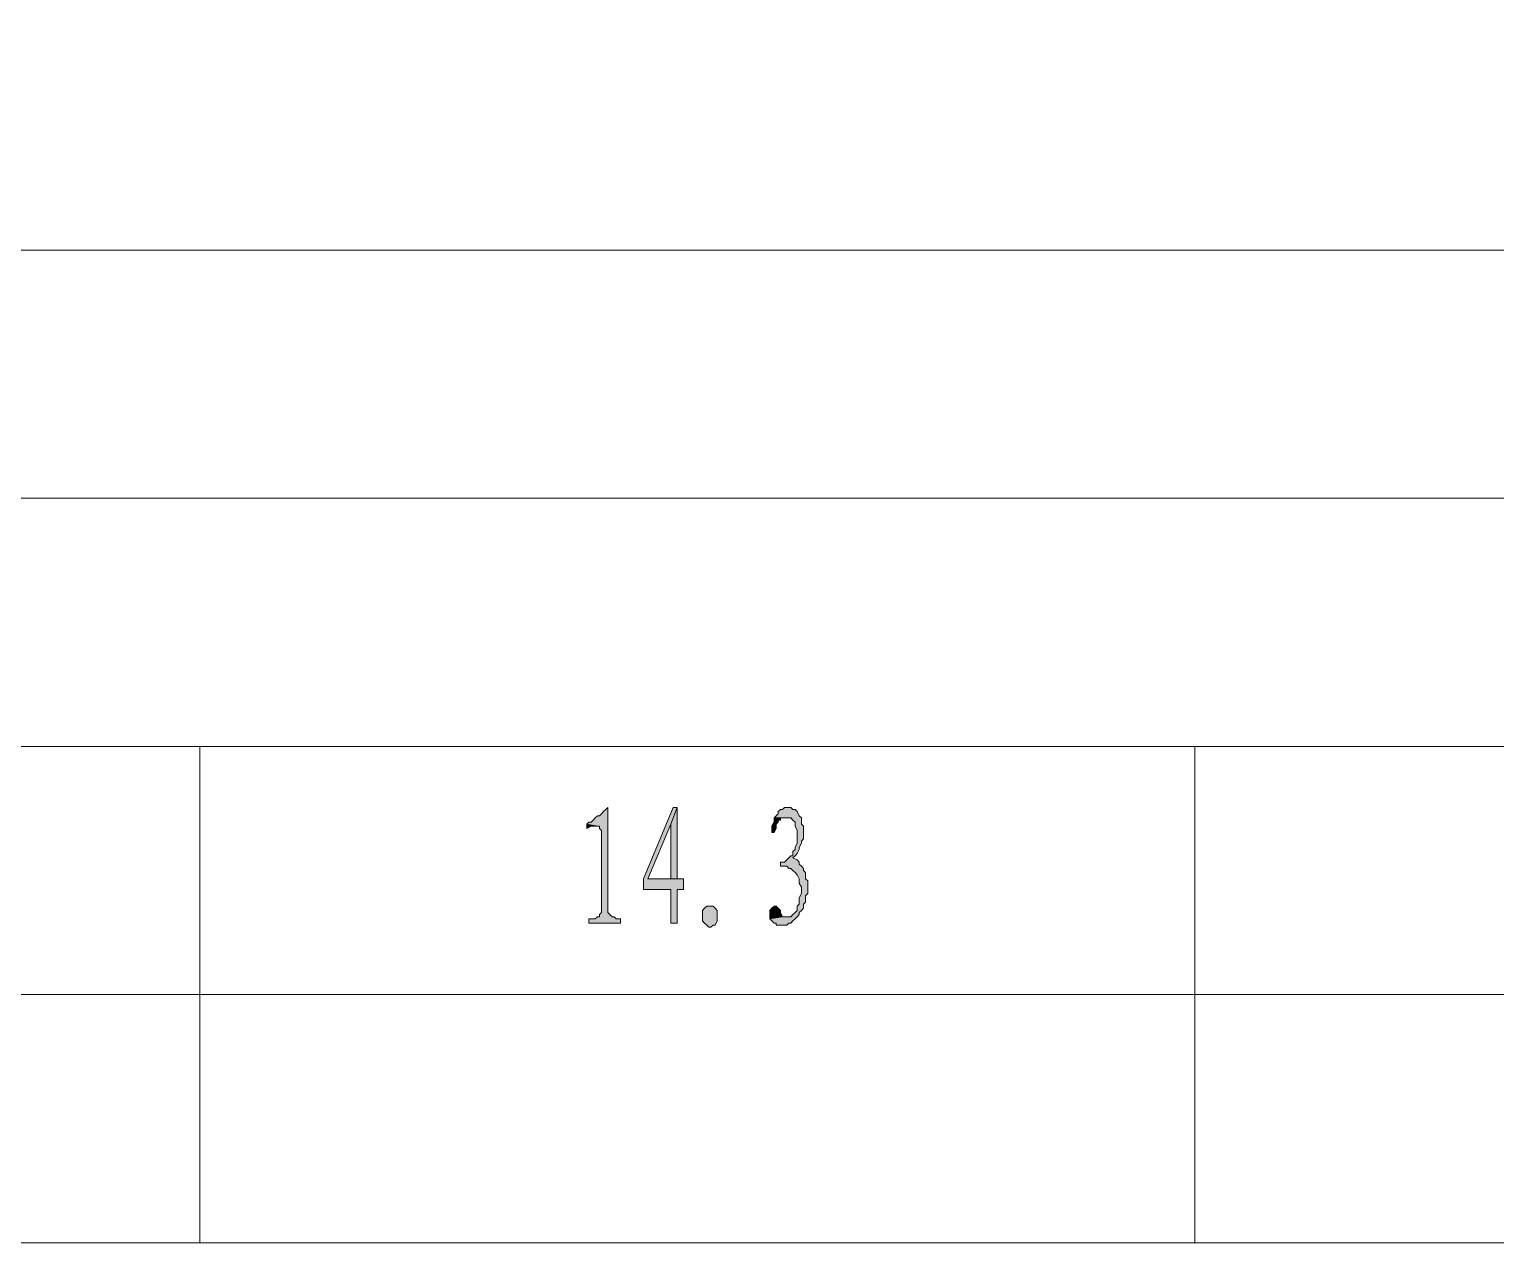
# Model space of a CAD drawing. Header units: millimetres. Extents: x 24 to 410, y 10 to 282.
# Drawn here: x 321.61 to 351.11, y 118.11 to 142.54 of the extents above; entities that cross this region are included whole.
import ezdxf

# ---------------------------------------------------------------- set-up
doc = ezdxf.new("R2010")
doc.units = ezdxf.units.MM

msp = doc.modelspace()

# ---------------------------------------------------------------- hatches: boundary and pattern name
h = msp.add_hatch(color=7)
h.dxf.hatch_style = 2
h.paths.add_polyline_path([(333.248, 126.873), (333.205667, 126.830667), (333.163333, 126.788333), (333.121, 126.746), (333.078667, 126.703667), (333.036333, 126.703667), (332.994, 126.661333), (332.951667, 126.619), (332.909333, 126.576667), (332.867, 126.576667), (332.824667, 126.534333), (333.036333, 126.492), (333.078667, 126.492), (333.078667, 126.449667), (333.121, 126.407333), (333.121, 124.756333), (333.078667, 124.714), (333.078667, 124.671667), (333.036333, 124.671667), (332.994, 124.629333), (332.867, 124.629333), (332.867, 124.544667), (333.502, 124.544667), (333.502, 124.629333), (333.417333, 124.629333), (333.375, 124.671667), (333.332667, 124.671667), (333.290333, 124.714), (333.248, 124.756333)])
h = msp.add_hatch(color=7)
h.dxf.hatch_style = 2
h.paths.add_polyline_path([(334.645, 126.873), (334.560333, 126.873), (333.967667, 125.433667), (333.967667, 125.222), (334.518, 125.222), (334.518, 124.544667), (334.645, 124.544667), (334.645, 125.222), (334.772, 125.222), (334.772, 125.433667), (334.645, 125.433667), (334.052333, 125.433667), (334.518, 126.534333)])
h = msp.add_hatch(color=7)
h.dxf.hatch_style = 2
h.paths.add_polyline_path([(334.645, 126.873), (334.518, 126.534333), (334.518, 125.433667), (334.052333, 125.433667), (334.645, 125.433667)])
h = msp.add_hatch(color=7)
h.dxf.hatch_style = 2
h.paths.add_polyline_path([(336.888667, 126.873), (336.804, 126.873), (336.761667, 126.830667), (336.719333, 126.830667), (336.677, 126.788333), (336.677, 126.746), (336.634667, 126.703667), (336.592333, 126.661333), (336.931, 126.661333), (336.973333, 126.619), (337.015667, 126.576667), (337.015667, 126.492), (337.058, 126.407333), (337.058, 126.153333), (337.015667, 126.068667), (337.015667, 126.026333), (336.973333, 125.984), (336.973333, 125.899333), (336.931, 125.899333), (336.888667, 125.857), (336.846333, 125.814667), (336.804, 125.772333), (336.719333, 125.772333), (336.719333, 125.687667), (336.846333, 125.687667), (336.888667, 125.645333), (336.931, 125.645333), (336.973333, 125.603), (337.015667, 125.560667), (337.058, 125.518333), (337.100333, 125.433667), (337.100333, 125.349), (337.142667, 125.264333), (337.142667, 125.137333), (337.100333, 125.052667), (337.100333, 124.925667), (337.058, 124.883333), (337.058, 124.798667), (337.015667, 124.756333), (336.973333, 124.714), (336.931, 124.671667), (336.761667, 124.671667), (336.507667, 124.629333), (336.55, 124.587), (336.592333, 124.544667), (336.634667, 124.544667), (336.634667, 124.502333), (336.846333, 124.502333), (336.888667, 124.544667), (336.931, 124.544667), (336.973333, 124.587), (337.015667, 124.629333), (337.058, 124.671667), (337.100333, 124.714), (337.100333, 124.756333), (337.142667, 124.798667), (337.185, 124.841), (337.185, 124.925667), (337.227333, 124.968), (337.227333, 125.095), (337.269667, 125.137333), (337.269667, 125.391333), (337.227333, 125.433667), (337.227333, 125.560667), (337.185, 125.603), (337.185, 125.645333), (337.142667, 125.687667), (337.100333, 125.73), (337.100333, 125.772333), (337.058, 125.814667), (336.973333, 125.857), (337.015667, 125.899333), (337.058, 125.941667), (337.100333, 126.026333), (337.100333, 126.068667), (337.142667, 126.153333), (337.142667, 126.195667), (337.185, 126.238), (337.185, 126.492), (337.142667, 126.534333), (337.142667, 126.661333), (337.100333, 126.703667), (337.058, 126.788333), (337.015667, 126.830667), (336.973333, 126.830667), (336.931, 126.873)])
h = msp.add_hatch(color=7)
h.dxf.hatch_style = 2
h.paths.add_polyline_path([(336.592333, 126.661333), (336.592333, 126.576667), (336.55, 126.492), (336.55, 126.365), (336.592333, 126.365), (336.634667, 126.449667), (336.634667, 126.534333), (336.677, 126.576667), (336.677, 126.619), (336.719333, 126.619), (336.719333, 126.661333), (336.804, 126.661333), (336.846333, 126.661333)])
h = msp.add_hatch(color=7)
h.dxf.hatch_style = 2
h.paths.add_polyline_path([(332.824667, 126.534333), (332.824667, 126.449667), (332.909333, 126.492), (333.036333, 126.492)])
h = msp.add_hatch(color=7)
h.dxf.hatch_style = 2
h.paths.add_polyline_path([(335.364667, 124.502333), (335.322333, 124.46), (335.28, 124.46), (335.237667, 124.502333), (335.195333, 124.544667), (335.153, 124.587), (335.153, 124.798667), (335.195333, 124.841), (335.237667, 124.883333), (335.364667, 124.883333), (335.407, 124.841), (335.449333, 124.798667), (335.449333, 124.587), (335.407, 124.502333)])
h = msp.add_hatch(color=7)
h.dxf.hatch_style = 2
h.paths.add_polyline_path([(336.592333, 124.883333), (336.55, 124.841), (336.507667, 124.798667), (336.507667, 124.629333), (336.761667, 124.671667), (336.719333, 124.756333), (336.719333, 124.798667), (336.677, 124.841), (336.634667, 124.883333)])

# ---------------------------------------------------------------- linework, layer by layer
at = {"color": 7, "lineweight": 0}
for points in [[(249.047, 173.101), (377.063, 173.101), (377.063, 118.11), (249.047, 118.11)], [(333.248, 126.873), (333.205667, 126.830667), (333.163333, 126.788333), (333.121, 126.746), (333.078667, 126.703667), (333.036333, 126.703667), (332.994, 126.661333), (332.951667, 126.619), (332.909333, 126.576667), (332.867, 126.576667), (332.824667, 126.534333), (333.036333, 126.492), (333.078667, 126.492), (333.078667, 126.449667), (333.121, 126.407333), (333.121, 124.756333), (333.078667, 124.714), (333.078667, 124.671667), (333.036333, 124.671667), (332.994, 124.629333), (332.867, 124.629333), (332.867, 124.544667), (333.502, 124.544667), (333.502, 124.629333), (333.417333, 124.629333), (333.375, 124.671667), (333.332667, 124.671667), (333.290333, 124.714), (333.248, 124.756333)], [(334.645, 126.873), (334.560333, 126.873), (333.967667, 125.433667), (333.967667, 125.222), (334.518, 125.222), (334.518, 124.544667), (334.645, 124.544667), (334.645, 125.222), (334.772, 125.222), (334.772, 125.433667), (334.645, 125.433667), (334.052333, 125.433667), (334.518, 126.534333)], [(334.645, 126.873), (334.518, 126.534333), (334.518, 125.433667), (334.052333, 125.433667), (334.645, 125.433667)], [(336.888667, 126.873), (336.804, 126.873), (336.761667, 126.830667), (336.719333, 126.830667), (336.677, 126.788333), (336.677, 126.746), (336.634667, 126.703667), (336.592333, 126.661333), (336.931, 126.661333), (336.973333, 126.619), (337.015667, 126.576667), (337.015667, 126.492), (337.058, 126.407333), (337.058, 126.153333), (337.015667, 126.068667), (337.015667, 126.026333), (336.973333, 125.984), (336.973333, 125.899333), (336.931, 125.899333), (336.888667, 125.857), (336.846333, 125.814667), (336.804, 125.772333), (336.719333, 125.772333), (336.719333, 125.687667), (336.846333, 125.687667), (336.888667, 125.645333), (336.931, 125.645333), (336.973333, 125.603), (337.015667, 125.560667), (337.058, 125.518333), (337.100333, 125.433667), (337.100333, 125.349), (337.142667, 125.264333), (337.142667, 125.137333), (337.100333, 125.052667), (337.100333, 124.925667), (337.058, 124.883333), (337.058, 124.798667), (337.015667, 124.756333), (336.973333, 124.714), (336.931, 124.671667), (336.761667, 124.671667), (336.507667, 124.629333), (336.55, 124.587), (336.592333, 124.544667), (336.634667, 124.544667), (336.634667, 124.502333), (336.846333, 124.502333), (336.888667, 124.544667), (336.931, 124.544667), (336.973333, 124.587), (337.015667, 124.629333), (337.058, 124.671667), (337.100333, 124.714), (337.100333, 124.756333), (337.142667, 124.798667), (337.185, 124.841), (337.185, 124.925667), (337.227333, 124.968), (337.227333, 125.095), (337.269667, 125.137333), (337.269667, 125.391333), (337.227333, 125.433667), (337.227333, 125.560667), (337.185, 125.603), (337.185, 125.645333), (337.142667, 125.687667), (337.100333, 125.73), (337.100333, 125.772333), (337.058, 125.814667), (336.973333, 125.857), (337.015667, 125.899333), (337.058, 125.941667), (337.100333, 126.026333), (337.100333, 126.068667), (337.142667, 126.153333), (337.142667, 126.195667), (337.185, 126.238), (337.185, 126.492), (337.142667, 126.534333), (337.142667, 126.661333), (337.100333, 126.703667), (337.058, 126.788333), (337.015667, 126.830667), (336.973333, 126.830667), (336.931, 126.873)], [(336.592333, 126.661333), (336.592333, 126.576667), (336.55, 126.492), (336.55, 126.365), (336.592333, 126.365), (336.634667, 126.449667), (336.634667, 126.534333), (336.677, 126.576667), (336.677, 126.619), (336.719333, 126.619), (336.719333, 126.661333), (336.804, 126.661333), (336.846333, 126.661333)], [(332.824667, 126.534333), (332.824667, 126.449667), (332.909333, 126.492), (333.036333, 126.492)], [(335.364667, 124.502333), (335.322333, 124.46), (335.28, 124.46), (335.237667, 124.502333), (335.195333, 124.544667), (335.153, 124.587), (335.153, 124.798667), (335.195333, 124.841), (335.237667, 124.883333), (335.364667, 124.883333), (335.407, 124.841), (335.449333, 124.798667), (335.449333, 124.587), (335.407, 124.502333)], [(336.592333, 124.883333), (336.55, 124.841), (336.507667, 124.798667), (336.507667, 124.629333), (336.761667, 124.671667), (336.719333, 124.756333), (336.719333, 124.798667), (336.677, 124.841), (336.634667, 124.883333)]]:
    msp.add_lwpolyline(points, close=True, dxfattribs=at)
for points in [[(249.047, 138.091333), (377.063, 138.091333)], [(249.047, 133.096), (377.063, 133.096)], [(249.047, 128.100667), (377.063, 128.100667)], [(325.035333, 128.100667), (325.035333, 118.11)], [(345.059, 128.100667), (345.059, 118.11)], [(303.53, 123.105333), (377.063, 123.105333)]]:
    msp.add_lwpolyline(points, dxfattribs=at)

doc.saveas('drawing.dxf')
